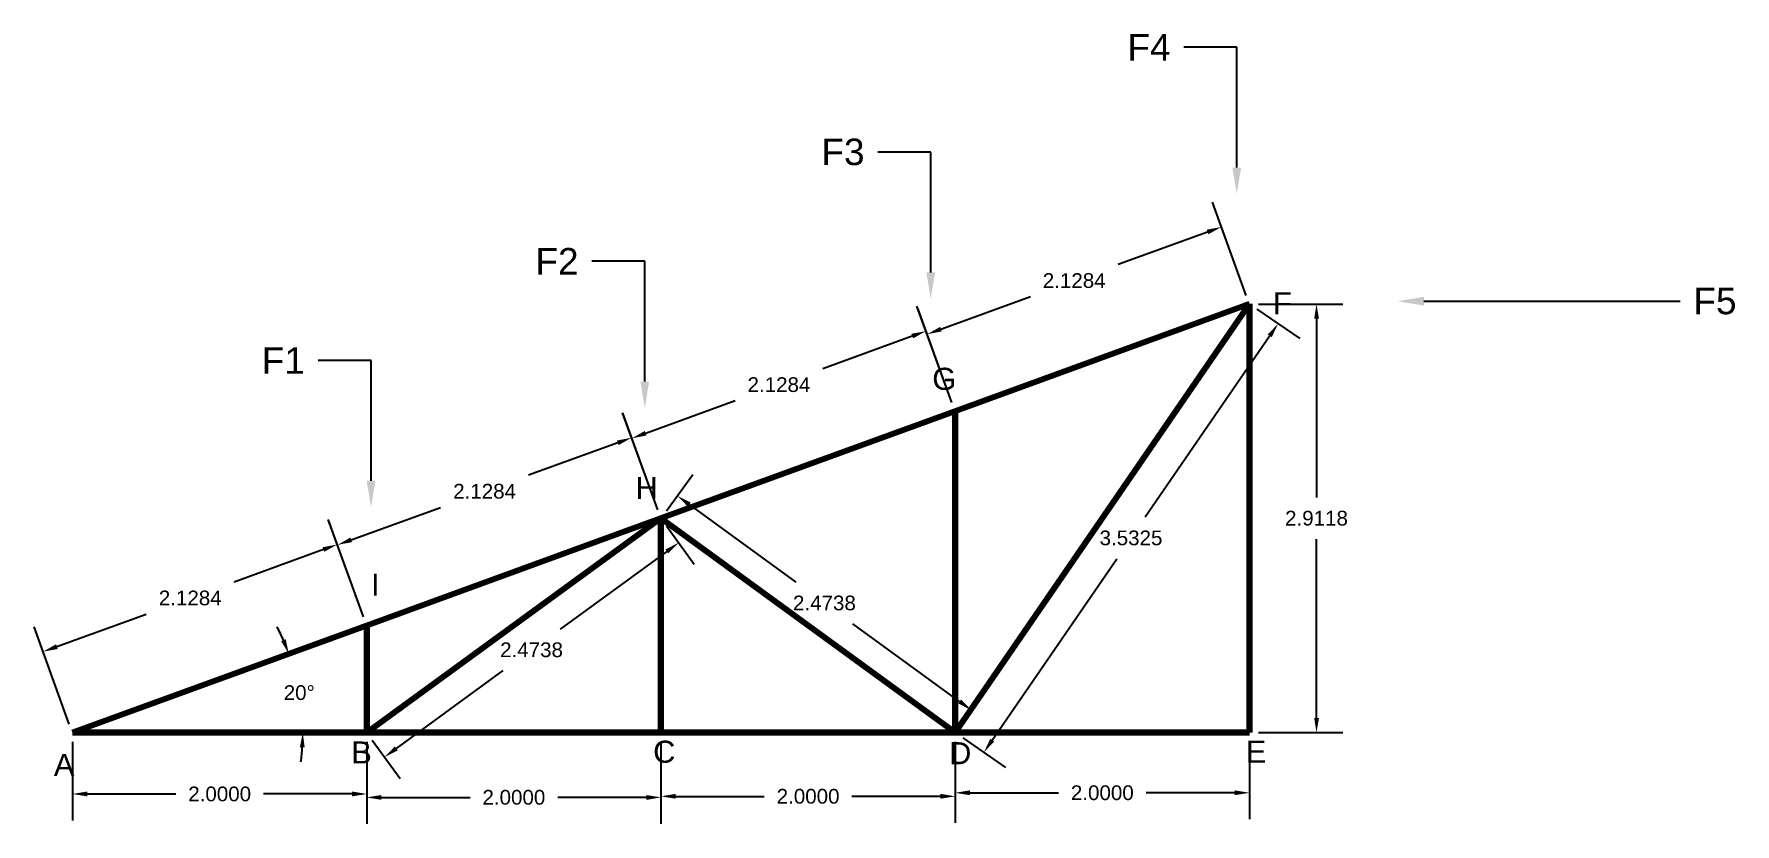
# Model space of a CAD drawing. Header units: inches. Extents: x 10.6 to 22.2, y 6.6 to 11.9.
import ezdxf
from ezdxf import colors
from ezdxf.entities.mleader import LeaderData, LeaderLine
from ezdxf.math import Vec2, Vec3

# ---------------------------------------------------------------- set-up
doc = ezdxf.new("R2010")
doc.units = ezdxf.units.IN
doc.header["$MEASUREMENT"] = 0
doc.styles.get("Standard").update_dxf_attribs({"font": 'arial.ttf'})
doc.dimstyles.new('myStyle', dxfattribs={"dimtxt": 0.1, "dimasz": 0.1, "dimexe": 0.18, "dimexo": 0.0625, "dimgap": 0.09, "dimtad": 0, "dimtih": 1, "dimtoh": 1, "dimdec": 4, "dimzin": 0, "dimdsep": 46, "dimtxsty": 'Standard', "dimcen": 0.09, "dimadec": 0, "dimazin": 0, "dimtfac": 1, "dimtdec": 4, "dimtofl": 0, "dimtmove": 0, "dimatfit": 3, "dimfxl": 1, "dimtolj": 1, "dimtzin": 0, "dimarcsym": 0})

# ---------------------------------------------------------------- blocks, each defined once
blk = doc.blocks.new('*D4')
at = {"color": 0, "lineweight": -2, "transparency": 16777216}
for p, q in [((16.858, 9.426), (16.62, 10.081)), ((16.588, 9.877), (15.98, 9.656)), ((14.776, 9.218), (15.384, 9.439)), ((14.858, 8.698), (14.62, 9.353))]:
    blk.add_line(p, q, dxfattribs=at)
at = {"color": 0, "transparency": 16777216}
for points in [[(16.582, 9.893), (16.594, 9.862), (16.682, 9.911)], [(14.77, 9.233), (14.781, 9.202), (14.682, 9.183)]]:
    blk.add_solid(points, dxfattribs=at)
at = {"layer": 'Defpoints', "color": 0, "transparency": 16777216}
for p in [(16.682, 9.911), (16.88, 9.367), (14.88, 8.64)]:
    blk.add_point(p, dxfattribs=at)
at = {"color": 0, "transparency": 16777216, "insert": (15.682, 9.547), "char_height": 0.1, "attachment_point": 5}
blk.add_mtext('\\A1;2.1284', dxfattribs=at)
blk = doc.blocks.new('*D5')
at = {"color": 0, "lineweight": -2, "transparency": 16777216}
for p, q in [((18.858, 10.154), (18.628, 10.788)), ((18.595, 10.584), (17.988, 10.363)), ((16.858, 9.426), (16.628, 10.06)), ((16.783, 9.925), (17.391, 10.146))]:
    blk.add_line(p, q, dxfattribs=at)
at = {"color": 0, "transparency": 16777216}
for points in [[(18.59, 10.6), (18.601, 10.569), (18.689, 10.618)], [(16.778, 9.94), (16.789, 9.909), (16.689, 9.89)]]:
    blk.add_solid(points, dxfattribs=at)
at = {"layer": 'Defpoints', "color": 0, "transparency": 16777216}
for p in [(18.689, 10.618), (18.88, 10.095), (16.88, 9.367)]:
    blk.add_point(p, dxfattribs=at)
at = {"color": 0, "transparency": 16777216, "insert": (17.689, 10.254), "char_height": 0.1, "attachment_point": 5}
blk.add_mtext('\\A1;2.1284', dxfattribs=at)
blk = doc.blocks.new('*D6')
at = {"color": 0, "lineweight": -2, "transparency": 16777216}
for p, q in [((18.942, 10.095), (19.516, 10.095)), ((19.336, 9.995), (19.336, 8.781)), ((19.336, 7.284), (19.336, 8.498)), ((18.942, 7.184), (19.516, 7.184))]:
    blk.add_line(p, q, dxfattribs=at)
at = {"color": 0, "transparency": 16777216}
for points in [[(19.32, 9.995), (19.353, 9.995), (19.336, 10.095)], [(19.32, 7.284), (19.353, 7.284), (19.336, 7.184)]]:
    blk.add_solid(points, dxfattribs=at)
at = {"layer": 'Defpoints', "color": 0, "transparency": 16777216}
for p in [(18.88, 10.095), (19.336, 10.095), (18.88, 7.184)]:
    blk.add_point(p, dxfattribs=at)
at = {"color": 0, "transparency": 16777216, "insert": (19.336, 8.64), "char_height": 0.1, "attachment_point": 5}
blk.add_mtext('\\A1;2.9118', dxfattribs=at)
blk = doc.blocks.new('*D7')
at = {"color": 0, "lineweight": -2, "transparency": 16777216}
for p, q in [((16.88, 7.121), (16.88, 6.595)), ((18.88, 7.121), (18.88, 6.595)), ((16.98, 6.775), (17.582, 6.775)), ((18.78, 6.775), (18.178, 6.775))]:
    blk.add_line(p, q, dxfattribs=at)
at = {"color": 0, "transparency": 16777216}
for points in [[(16.98, 6.792), (16.98, 6.759), (16.88, 6.775)], [(18.78, 6.792), (18.78, 6.759), (18.88, 6.775)]]:
    blk.add_solid(points, dxfattribs=at)
at = {"layer": 'Defpoints', "color": 0, "transparency": 16777216}
for p in [(16.88, 7.184), (18.88, 7.184), (18.88, 6.775)]:
    blk.add_point(p, dxfattribs=at)
at = {"color": 0, "transparency": 16777216, "insert": (17.88, 6.775), "char_height": 0.1, "attachment_point": 5}
blk.add_mtext('\\A1;2.0000', dxfattribs=at)
blk = doc.blocks.new('*D8')
at = {"color": 0, "lineweight": -2, "transparency": 16777216}
for p, q in [((14.88, 7.121), (14.88, 6.571)), ((16.88, 7.121), (16.88, 6.571)), ((14.98, 6.751), (15.582, 6.751)), ((16.78, 6.751), (16.178, 6.751))]:
    blk.add_line(p, q, dxfattribs=at)
at = {"color": 0, "transparency": 16777216}
for points in [[(14.98, 6.768), (14.98, 6.735), (14.88, 6.751)], [(16.78, 6.768), (16.78, 6.735), (16.88, 6.751)]]:
    blk.add_solid(points, dxfattribs=at)
at = {"layer": 'Defpoints', "color": 0, "transparency": 16777216}
for p in [(14.88, 7.184), (16.88, 7.184), (16.88, 6.751)]:
    blk.add_point(p, dxfattribs=at)
at = {"color": 0, "transparency": 16777216, "insert": (15.88, 6.751), "char_height": 0.1, "attachment_point": 5}
blk.add_mtext('\\A1;2.0000', dxfattribs=at)
blk = doc.blocks.new('*D9')
at = {"color": 0, "lineweight": -2, "transparency": 16777216}
for p, q in [((12.88, 7.121), (12.88, 6.564)), ((14.88, 7.121), (14.88, 6.564)), ((12.98, 6.744), (13.582, 6.744)), ((14.78, 6.744), (14.178, 6.744))]:
    blk.add_line(p, q, dxfattribs=at)
at = {"color": 0, "transparency": 16777216}
for points in [[(12.98, 6.76), (12.98, 6.727), (12.88, 6.744)], [(14.78, 6.76), (14.78, 6.727), (14.88, 6.744)]]:
    blk.add_solid(points, dxfattribs=at)
at = {"layer": 'Defpoints', "color": 0, "transparency": 16777216}
for p in [(12.88, 7.184), (14.88, 7.184), (14.88, 6.744)]:
    blk.add_point(p, dxfattribs=at)
at = {"color": 0, "transparency": 16777216, "insert": (13.88, 6.744), "char_height": 0.1, "attachment_point": 5}
blk.add_mtext('\\A1;2.0000', dxfattribs=at)
blk = doc.blocks.new('*D10')
at = {"color": 0, "lineweight": -2, "transparency": 16777216}
for p, q in [((10.88, 7.121), (10.88, 6.587)), ((12.88, 7.121), (12.88, 6.587)), ((10.98, 6.767), (11.582, 6.767)), ((12.78, 6.767), (12.178, 6.767))]:
    blk.add_line(p, q, dxfattribs=at)
at = {"color": 0, "transparency": 16777216}
for points in [[(10.98, 6.784), (10.98, 6.751), (10.88, 6.767)], [(12.78, 6.784), (12.78, 6.751), (12.88, 6.767)]]:
    blk.add_solid(points, dxfattribs=at)
at = {"layer": 'Defpoints', "color": 0, "transparency": 16777216}
for p in [(10.88, 7.184), (12.88, 7.184), (12.88, 6.767)]:
    blk.add_point(p, dxfattribs=at)
at = {"color": 0, "transparency": 16777216, "insert": (11.88, 6.767), "char_height": 0.1, "attachment_point": 5}
blk.add_mtext('\\A1;2.0000', dxfattribs=at)
blk = doc.blocks.new('*D11')
at = {"color": 0, "lineweight": -2, "transparency": 16777216}
for p, q in [((14.917, 8.589), (15.106, 8.328)), ((14.92, 8.415), (14.194, 7.887)), ((13.081, 7.077), (13.807, 7.605)), ((12.917, 7.133), (13.106, 6.872))]:
    blk.add_line(p, q, dxfattribs=at)
at = {"color": 0, "transparency": 16777216}
for points in [[(14.91, 8.428), (14.929, 8.401), (15, 8.474)], [(13.071, 7.09), (13.091, 7.063), (13, 7.018)]]:
    blk.add_solid(points, dxfattribs=at)
at = {"layer": 'Defpoints', "color": 0, "transparency": 16777216}
for p in [(14.88, 8.64), (15, 8.474), (12.88, 7.184)]:
    blk.add_point(p, dxfattribs=at)
at = {"color": 0, "transparency": 16777216, "insert": (14, 7.746), "char_height": 0.1, "attachment_point": 5}
blk.add_mtext('\\A1;2.4738', dxfattribs=at)
blk = doc.blocks.new('*D12')
at = {"color": 0, "lineweight": -2, "transparency": 16777216}
for p, q in [((14.917, 8.69), (15.097, 8.938)), ((15.072, 8.733), (15.797, 8.205)), ((16.91, 7.395), (16.185, 7.923)), ((16.917, 7.234), (17.097, 7.482))]:
    blk.add_line(p, q, dxfattribs=at)
at = {"color": 0, "transparency": 16777216}
for points in [[(15.082, 8.747), (15.062, 8.72), (14.991, 8.792)], [(16.92, 7.409), (16.9, 7.382), (16.991, 7.336)]]:
    blk.add_solid(points, dxfattribs=at)
at = {"layer": 'Defpoints', "color": 0, "transparency": 16777216}
for p in [(14.88, 8.64), (16.991, 7.336), (16.88, 7.184)]:
    blk.add_point(p, dxfattribs=at)
at = {"color": 0, "transparency": 16777216, "insert": (15.991, 8.064), "char_height": 0.1, "attachment_point": 5}
blk.add_mtext('\\A1;2.4738', dxfattribs=at)
blk = doc.blocks.new('*D13')
at = {"color": 0, "lineweight": -2, "transparency": 16777216}
for p, q in [((18.931, 10.06), (19.223, 9.86)), ((19.018, 9.879), (18.172, 8.647)), ((17.131, 7.132), (17.978, 8.365)), ((16.931, 7.148), (17.223, 6.948))]:
    blk.add_line(p, q, dxfattribs=at)
at = {"color": 0, "transparency": 16777216}
for points in [[(19.004, 9.888), (19.032, 9.87), (19.075, 9.961)], [(17.118, 7.142), (17.145, 7.123), (17.075, 7.05)]]:
    blk.add_solid(points, dxfattribs=at)
at = {"layer": 'Defpoints', "color": 0, "transparency": 16777216}
for p in [(18.88, 10.095), (19.075, 9.961), (16.88, 7.184)]:
    blk.add_point(p, dxfattribs=at)
at = {"color": 0, "transparency": 16777216, "insert": (18.075, 8.506), "char_height": 0.1, "attachment_point": 5}
blk.add_mtext('\\A1;3.5325', dxfattribs=at)
blk = doc.blocks.new('*D14')
at = {"color": 0, "lineweight": -2, "transparency": 16777216}
for p, q in [((14.858, 8.698), (14.619, 9.356)), ((14.587, 9.153), (13.979, 8.932)), ((12.774, 8.493), (13.382, 8.714)), ((12.858, 7.97), (12.619, 8.628))]:
    blk.add_line(p, q, dxfattribs=at)
at = {"color": 0, "transparency": 16777216}
for points in [[(14.581, 9.168), (14.592, 9.137), (14.681, 9.187)], [(12.769, 8.509), (12.78, 8.478), (12.681, 8.459)]]:
    blk.add_solid(points, dxfattribs=at)
at = {"layer": 'Defpoints', "color": 0, "transparency": 16777216}
for p in [(14.681, 9.187), (14.88, 8.64), (12.88, 7.912)]:
    blk.add_point(p, dxfattribs=at)
at = {"color": 0, "transparency": 16777216, "insert": (13.681, 8.823), "char_height": 0.1, "attachment_point": 5}
blk.add_mtext('\\A1;2.1284', dxfattribs=at)
blk = doc.blocks.new('*D15')
at = {"color": 0, "lineweight": -2, "transparency": 16777216}
for p, q in [((12.858, 7.97), (12.618, 8.631)), ((12.586, 8.427), (11.978, 8.206)), ((10.774, 7.768), (11.381, 7.989)), ((10.858, 7.242), (10.618, 7.903))]:
    blk.add_line(p, q, dxfattribs=at)
at = {"color": 0, "transparency": 16777216}
for points in [[(12.58, 8.443), (12.591, 8.412), (12.68, 8.462)], [(10.768, 7.784), (10.779, 7.752), (10.68, 7.734)]]:
    blk.add_solid(points, dxfattribs=at)
at = {"layer": 'Defpoints', "color": 0, "transparency": 16777216}
for p in [(12.68, 8.462), (12.88, 7.912), (10.88, 7.184)]:
    blk.add_point(p, dxfattribs=at)
at = {"color": 0, "transparency": 16777216, "insert": (11.68, 8.098), "char_height": 0.1, "attachment_point": 5}
blk.add_mtext('\\A1;2.1284', dxfattribs=at)
blk = doc.blocks.new('*D16')
at = {"color": 0, "lineweight": -2, "transparency": 16777216}
for start, end in [(23.6618, 27.3236), (352.6764, 356.3382)]:
    blk.add_arc((10.88, 7.184), 1.565, start, end, dxfattribs=at)
at = {"color": 0, "transparency": 16777216}
for points in [[(12.329, 7.818), (12.298, 7.806), (12.35, 7.719)], [(12.425, 7.084), (12.458, 7.083), (12.445, 7.184)]]:
    blk.add_solid(points, dxfattribs=at)
at = {"layer": 'Defpoints', "color": 0, "transparency": 16777216}
for p in [(12.88, 7.912), (12.434, 7.365), (10.88, 7.184), (10.88, 7.184), (12.88, 7.184)]:
    blk.add_point(p, dxfattribs=at)
at = {"color": 0, "transparency": 16777216, "insert": (12.421, 7.455), "char_height": 0.1, "attachment_point": 5}
blk.add_mtext('\\A1;20°', dxfattribs=at)

msp = doc.modelspace()

# ---------------------------------------------------------------- linework, layer by layer
at = {"color": 30, "lineweight": 158, "true_color": 0xf26722}
for p, q in [((16.87977, 9.36748), (18.87977, 10.09542)), ((16.87977, 7.18366), (18.87977, 10.09542)), ((18.87977, 7.18366), (18.87977, 10.09542)), ((14.87977, 8.63954), (16.87977, 9.36748)), ((16.87977, 7.18366), (16.87977, 9.36748)), ((12.87977, 7.9116), (14.87977, 8.63954)), ((12.87977, 7.18366), (14.87977, 8.63954)), ((14.87977, 7.18366), (14.87977, 8.63954)), ((14.87977, 8.63954), (16.87977, 7.18366)), ((10.87977, 7.18366), (12.87977, 7.9116)), ((12.87977, 7.18366), (12.87977, 7.9116)), ((10.87977, 7.18366), (12.87977, 7.18366)), ((12.87977, 7.18366), (14.87977, 7.18366)), ((14.87977, 7.18366), (16.87977, 7.18366)), ((16.87977, 7.18366), (18.87977, 7.18366))]:
    msp.add_line(p, q, dxfattribs=at)

# ---------------------------------------------------------------- texts
for s, p in [('F', (19.03985, 10.02472)), ('G', (16.72401, 9.51215)), ('H', (14.70699, 8.77066)), ('B', (12.77463, 6.97417)), ('C', (14.82651, 6.97914)), ('D', (16.83856, 6.96919)), ('E', (18.85558, 6.97914)), ('A', (10.75262, 6.88957))]:
    msp.add_text(s, height=0.15).set_placement(p)
at = {"insert": (12.9091, 8.26377), "char_height": 0.15, "width": 0.1235505, "attachment_point": 1}
msp.add_mtext('I', dxfattribs=at)

# ---------------------------------------------------------------- dimensions: what is measured, and where the dimension line sits
for p1, p2, distance, picture, middle in [((16.87977, 9.36748), (18.87977, 10.09542), 0.55658, '*D5', (17.68941, 10.25447)), ((14.87977, 8.63954), (16.87977, 9.36748), 0.5788, '*D4', (15.68181, 9.54741)), ((16.87977, 7.18366), (18.87977, 10.09542), -0.23656, '*D13', (18.07477, 8.50561)), ((12.87977, 7.9116), (14.87977, 8.63954), 0.58259, '*D14', (13.68052, 8.82303)), ((14.87977, 8.63954), (16.87977, 7.18366), 0.18899, '*D12', (15.991, 8.0644)), ((10.87977, 7.18366), (12.87977, 7.9116), 0.58529, '*D15', (11.6796, 8.09762)), ((12.87977, 7.18366), (14.87977, 8.63954), -0.20498, '*D11', (14.00041, 7.74588))]:
    dim = msp.add_aligned_dim(p1=p1, p2=p2, distance=distance, dimstyle='myStyle')
    dim.commit()
    dim.dimension.update_dxf_attribs({"geometry": picture, "text_midpoint": middle})
dim = msp.add_linear_dim(base=(19.33632, 10.09542), p1=(18.87977, 7.18366), p2=(18.87977, 10.09542), angle=90, dimstyle='myStyle')
dim.commit()
dim.dimension.update_dxf_attribs({"geometry": '*D6', "text_midpoint": (19.33632, 8.63954)})
dim = msp.add_angular_dim_2l(base=(12.43415, 7.36534), line1=((10.87977, 7.18366), (12.87977, 7.18366)), line2=((10.87977, 7.18366), (12.87977, 7.9116)), dimstyle='myStyle')
dim.commit()
dim.dimension.update_dxf_attribs({"geometry": '*D16', "text_midpoint": (12.42096, 7.45542)})
for base, p1, p2, picture, middle in [((12.87977, 6.76741), (10.87977, 7.18366), (12.87977, 7.18366), '*D10', (11.87977, 6.76741)), ((14.87977, 6.74353), (12.87977, 7.18366), (14.87977, 7.18366), '*D9', (13.87977, 6.74353)), ((16.87977, 6.75149), (14.87977, 7.18366), (16.87977, 7.18366), '*D8', (15.87977, 6.75149)), ((18.87977, 6.77537), (16.87977, 7.18366), (18.87977, 7.18366), '*D7', (17.87977, 6.77537))]:
    dim = msp.add_linear_dim(base=base, p1=p1, p2=p2, dimstyle='myStyle')
    dim.commit()
    dim.dimension.update_dxf_attribs({"geometry": picture, "text_midpoint": middle})

# ---------------------------------------------------------------- leaders
ml = msp.add_multileader_mtext('Standard')
ml.set_content('F4', color=256)
ml.set_leader_properties()
ml.build(insert=Vec2(0, 0))
ml.multileader.update_dxf_attribs({"dogleg_length": 0.36, "arrow_head_size": 0.18})
ctx = ml.context
ctx.base_point, ctx.char_height, ctx.arrow_head_size, ctx.landing_gap_size, ctx.plane_origin = Vec3(17.99339, 11.83892), 0.18, 0.18, 0.09, Vec3(18.79405, 10.84223)
ctx.text_align_type = 2
notes = []
notes.append((ctx, [(0, (1, 1, 0), (18.79405, 11.83892), (-1, 0), 0.36, [(0, [(18.79405, 10.84223)], 0, [])])]))
ctx.mtext.insert, ctx.mtext.alignment, ctx.mtext.flow_direction = Vec3(18.34405, 11.92892), 3, 5
ml = msp.add_multileader_mtext('Standard')
ml.set_content('F3', color=256)
ml.set_leader_properties()
ml.build(insert=Vec2(0, 0))
ml.multileader.update_dxf_attribs({"dogleg_length": 0.36, "arrow_head_size": 0.18})
ctx = ml.context
ctx.base_point, ctx.char_height, ctx.arrow_head_size, ctx.landing_gap_size, ctx.plane_origin = Vec3(15.91225, 11.127), 0.18, 0.18, 0.09, Vec3(16.71366, 10.13031)
ctx.text_align_type = 2
notes.append((ctx, [(0, (1, 1, 0), (16.71366, 11.127), (-1, 0), 0.36, [(0, [(16.71366, 10.13031)], 0, [])])]))
ctx.mtext.insert, ctx.mtext.alignment, ctx.mtext.flow_direction = Vec3(16.26366, 11.2186), 3, 5
ml = msp.add_multileader_mtext('Standard')
ml.set_content('F2', color=256)
ml.set_leader_properties()
ml.build(insert=Vec2(0, 0))
ml.multileader.update_dxf_attribs({"dogleg_length": 0.36, "arrow_head_size": 0.18})
ctx = ml.context
ctx.base_point, ctx.char_height, ctx.arrow_head_size, ctx.landing_gap_size, ctx.plane_origin = Vec3(13.97009, 10.38547), 0.18, 0.18, 0.09, Vec3(14.76965, 9.38878)
ctx.text_align_type = 2
notes.append((ctx, [(0, (1, 1, 0), (14.76965, 10.38547), (-1, 0), 0.36, [(0, [(14.76965, 9.38878)], 0, [])])]))
ctx.mtext.insert, ctx.mtext.alignment, ctx.mtext.flow_direction = Vec3(14.31965, 10.47547), 3, 5
ml = msp.add_multileader_mtext('Standard')
ml.set_content('F5', color=256)
ml.set_leader_properties()
ml.build(insert=Vec2(0, 0))
ml.multileader.update_dxf_attribs({"dogleg_length": 0.36, "arrow_head_size": 0.18})
ctx = ml.context
ctx.base_point, ctx.char_height, ctx.arrow_head_size, ctx.landing_gap_size, ctx.plane_origin = Vec3(21.80785, 10.11416), 0.18, 0.18, 0.09, Vec3(19.88648, 10.11416)
notes.append((ctx, [(0, (1, 1, 0), (21.44785, 10.11416), (1, 0), 0.36, [(0, [(19.88648, 10.11416)], 0, [])])]))
ctx.mtext.insert, ctx.mtext.flow_direction = Vec3(21.89785, 10.20569), 5
ml = msp.add_multileader_mtext('Standard')
ml.set_content('F1', color=256)
ml.set_leader_properties()
ml.build(insert=Vec2(0, 0))
ml.multileader.update_dxf_attribs({"dogleg_length": 0.36, "arrow_head_size": 0.18})
ctx = ml.context
ctx.base_point, ctx.char_height, ctx.arrow_head_size, ctx.landing_gap_size, ctx.plane_origin = Vec3(12.14244, 9.71118), 0.18, 0.18, 0.09, Vec3(12.9091, 8.71449)
ctx.text_align_type = 2
notes.append((ctx, [(0, (1, 1, 0), (12.9091, 9.71118), (-1, 0), 0.36, [(0, [(12.9091, 8.71449)], 0, [])])]))
ctx.mtext.insert, ctx.mtext.alignment, ctx.mtext.flow_direction = Vec3(12.4591, 9.80118), 3, 5
for ctx, leaders in notes:
    for number, flags, end, landing, length, lines in leaders:
        leader = LeaderData()
        leader.index, (leader.has_last_leader_line, leader.has_dogleg_vector, leader.attachment_direction) = number, flags
        leader.last_leader_point, leader.dogleg_vector, leader.dogleg_length = Vec3(end), Vec3(landing), length
        for number, points, colour, breaks in lines:
            line = LeaderLine()
            line.index, line.vertices, line.color, line.breaks = number, Vec3.list(points), colors.encode_raw_color(colour), breaks
            leader.lines.append(line)
        ctx.leaders.append(leader)

doc.saveas('drawing.dxf')
